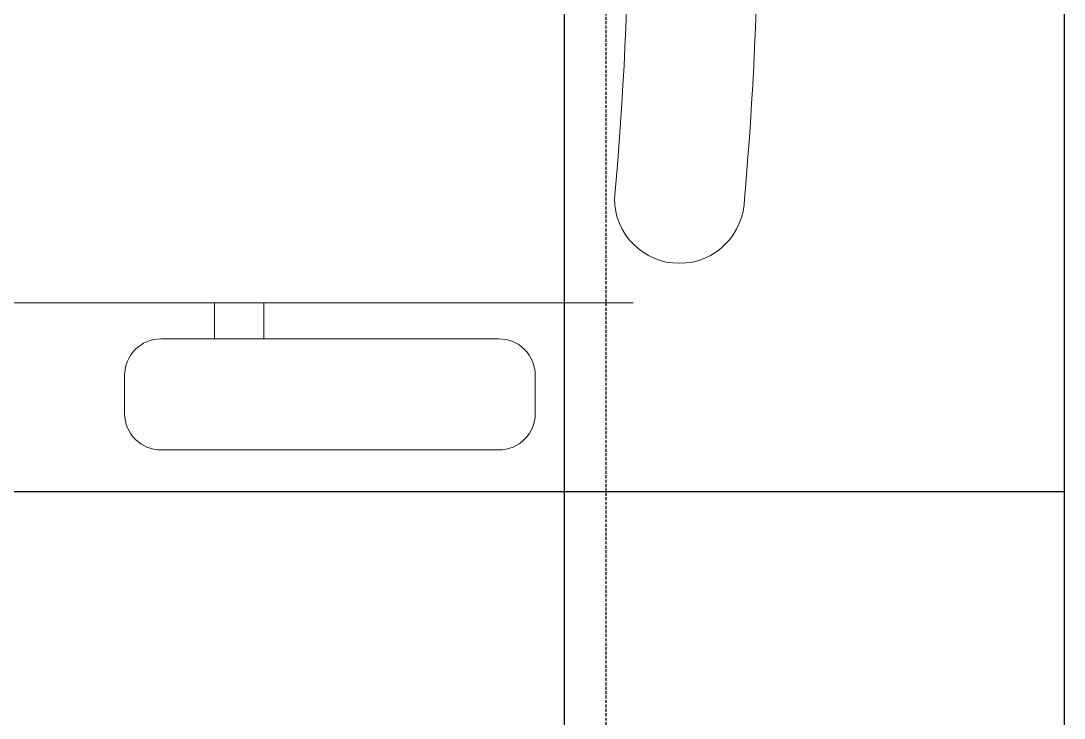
# Model space of a CAD drawing. Extents: x -12260 to 57327, y -29287 to 19916.
# Drawn here: x 37912 to 38476, y -11753 to -11376 of the extents above; entities that cross this region are included whole.
import ezdxf

# ---------------------------------------------------------------- set-up
doc = ezdxf.new("R2010")
doc.units = 0
doc.header["$LTSCALE"] = 0.25
doc.linetypes.add('DASHDOT', pattern=[25.4, 12.7, -6.35, 0, -6.35])
doc.linetypes.add('HIDDEN', pattern=[9.525, 6.35, -3.175])
doc.layers.add('01-First Floor-FUR$0$FALSE CEILING', color=251, linetype='Continuous')
for name, color, linetype, lineweight in [('01-First Floor-FUR$0$LOADING', 253, 'Continuous', 5), ('01-First Floor-FUR$0$NEW Wall', 166, 'Continuous', 5), ('01-First Floor-FUR$0$Walls', 251, 'Continuous', 5), ('E-LITE-CLNG-CNDT', 6, 'DASHDOT', 35), ('E-POWR-FLOR-CNDT', 6, 'HIDDEN', 25)]:
    doc.layers.add(name, color=color, linetype=linetype, lineweight=lineweight)

# ---------------------------------------------------------------- blocks, each defined once
blk = doc.blocks.new('*X119')
at = {"color": 0}
for p, q in [((5, 3), (5, 3)), ((5, 3), (5, 3)), ((5, 3), (5, 3)), ((5, 3), (5, 3)), ((5, 3), (5, 3)), ((5, 3), (5, 3)), ((5, 3), (5, 3)), ((5, 3), (5, 3)), ((5, 3), (5, 3)), ((5, 3), (5, 3)), ((5, 3), (5, 3)), ((5, 3), (5, 3)), ((5, 3), (5, 3)), ((5, 3), (5, 3)), ((5, 3), (5, 3)), ((5, 3), (5, 3)), ((5, 3), (5, 3)), ((5, 3), (5, 3)), ((5, 3), (5, 3)), ((5, 3), (5, 3)), ((5, 3), (5, 3)), ((5, 3), (5, 3)), ((5, 3), (5, 3)), ((5, 3), (5, 3)), ((5, 3), (5, 3)), ((5, 3), (5, 3)), ((5, 3), (5, 3)), ((5, 3), (5, 3)), ((5, 3), (5, 3)), ((5, 3), (5, 3)), ((5, 3), (5, 3)), ((5, 3), (5, 3)), ((5, 3), (5, 3)), ((5, 3), (5, 3)), ((5, 3), (5, 3)), ((5, 3), (5, 3)), ((5, 3), (5, 3)), ((5, 3), (5, 3)), ((5, 3), (5, 3)), ((5, 3), (5, 3)), ((5, 3), (5, 3)), ((5, 3), (5, 3)), ((5, 3), (5, 3)), ((5, 3), (5, 3)), ((5, 3), (5, 3)), ((5, 3), (5, 3)), ((5, 3), (5, 3)), ((5, 3), (5, 3)), ((5, 3), (5, 3)), ((5, 3), (5, 3)), ((5, 3), (5, 3)), ((5, 3), (5, 3)), ((5, 3), (5, 3)), ((5, 3), (5, 3)), ((5, 3), (5, 3)), ((5, 3), (5, 3)), ((5, 3), (5, 3)), ((5, 3), (5, 3)), ((5, 3), (5, 3)), ((5, 3), (5, 3)), ((5, 3), (5, 3)), ((5, 3), (5, 3)), ((5, 3), (5, 3)), ((5, 3), (5, 3)), ((5, 3), (5, 3)), ((5, 3), (5, 3)), ((6, 3), (5, 3)), ((5, 3), (5, 3)), ((6, 3), (5, 3)), ((5, 3), (5, 3)), ((6, 3), (5, 3)), ((5, 3), (5, 3)), ((6, 3), (5, 3)), ((5, 3), (5, 3)), ((5, 3), (5, 3)), ((5, 3), (5, 3)), ((5, 3), (5, 3)), ((5, 3), (5, 3)), ((5, 3), (5, 3)), ((5, 3), (5, 3)), ((5, 3), (5, 3)), ((5, 3), (5, 3)), ((5, 3), (5, 3)), ((5, 3), (5, 3)), ((5, 3), (5, 3)), ((5, 3), (5, 3)), ((5, 3), (5, 3)), ((5, 3), (5, 3)), ((5, 3), (5, 3)), ((5, 3), (5, 3)), ((5, 3), (5, 3)), ((5, 3), (5, 3)), ((5, 3), (5, 3)), ((5, 3), (5, 3)), ((5, 3), (5, 3)), ((5, 3), (5, 3)), ((6, 3), (6, 3)), ((6, 3), (6, 3)), ((6, 3), (6, 3)), ((6, 3), (6, 3)), ((6, 3), (6, 3)), ((6, 3), (6, 3)), ((6, 3), (6, 3)), ((6, 3), (6, 3)), ((6, 3), (6, 3)), ((6, 3), (6, 3)), ((6, 3), (6, 3)), ((6, 3), (6, 3)), ((6, 3), (6, 3)), ((6, 3), (6, 3)), ((6, 3), (6, 3)), ((6, 3), (6, 3)), ((6, 3), (6, 3)), ((6, 3), (6, 3)), ((6, 3), (6, 3)), ((6, 3), (6, 3)), ((6, 3), (6, 3)), ((6, 3), (6, 3)), ((6, 3), (6, 3)), ((6, 3), (6, 3)), ((6, 3), (6, 3)), ((6, 3), (6, 3)), ((6, 3), (6, 3)), ((6, 3), (6, 3)), ((6, 3), (6, 3)), ((6, 3), (6, 3)), ((6, 3), (6, 3)), ((6, 3), (6, 3)), ((6, 3), (6, 3)), ((6, 3), (6, 3)), ((6, 3), (6, 3)), ((6, 3), (6, 3)), ((6, 3), (6, 3)), ((6, 3), (6, 3)), ((6, 3), (6, 3)), ((6, 3), (6, 3)), ((6, 3), (6, 3)), ((6, 3), (6, 3)), ((6, 3), (6, 3)), ((6, 3), (6, 3)), ((6, 3), (6, 3)), ((6, 3), (6, 3)), ((6, 3), (6, 3)), ((6, 3), (6, 3)), ((6, 3), (6, 3)), ((6, 3), (6, 3)), ((6, 3), (6, 3)), ((6, 3), (6, 3)), ((6, 3), (6, 3)), ((6, 3), (6, 3)), ((6, 3), (6, 3)), ((6, 3), (6, 3)), ((6, 3), (6, 3)), ((6, 3), (6, 3)), ((6, 3), (6, 3)), ((6, 3), (6, 3)), ((6, 3), (6, 3)), ((6, 3), (6, 3)), ((6, 3), (6, 3)), ((6, 3), (6, 3)), ((6, 3), (6, 3)), ((6, 3), (6, 3)), ((6, 3), (6, 3)), ((6, 3), (6, 3)), ((6, 3), (6, 3)), ((6, 3), (6, 3)), ((6, 3), (6, 3)), ((6, 3), (6, 3)), ((6, 3), (6, 3)), ((6, 3), (6, 3)), ((6, 3), (6, 3)), ((6, 3), (6, 3)), ((6, 3), (6, 3)), ((6, 3), (6, 3)), ((6, 3), (6, 3)), ((6, 3), (6, 3)), ((6, 3), (6, 3)), ((6, 3), (6, 3)), ((6, 3), (6, 3)), ((6, 3), (6, 3)), ((6, 3), (6, 3)), ((6, 3), (6, 3)), ((6, 3), (6, 3)), ((6, 3), (6, 3)), ((6, 3), (6, 3)), ((6, 3), (6, 3)), ((6, 3), (6, 3)), ((6, 3), (6, 3)), ((6, 3), (6, 3)), ((6, 3), (6, 3)), ((6, 3), (6, 3)), ((6, 3), (6, 3)), ((6, 3), (6, 3)), ((6, 3), (6, 3)), ((6, 3), (6, 3)), ((6, 3), (6, 3)), ((6, 3), (6, 3)), ((6, 3), (6, 3)), ((6, 3), (6, 3)), ((6, 3), (6, 3)), ((6, 3), (6, 3)), ((6, 3), (6, 3)), ((6, 3), (6, 3)), ((6, 3), (6, 3)), ((6, 3), (6, 3)), ((6, 3), (6, 3)), ((6, 3), (6, 3)), ((6, 3), (6, 3)), ((6, 3), (6, 3)), ((6, 3), (6, 3)), ((6, 3), (6, 3)), ((6, 3), (6, 3)), ((6, 3), (6, 3)), ((6, 3), (6, 3)), ((6, 3), (6, 3)), ((6, 3), (6, 3)), ((6, 3), (6, 3)), ((6, 3), (6, 3)), ((6, 3), (6, 3)), ((6, 3), (6, 3)), ((6, 3), (6, 3)), ((6, 3), (6, 3)), ((6, 3), (6, 3)), ((6, 3), (6, 3)), ((6, 3), (6, 3)), ((6, 3), (6, 3)), ((6, 3), (6, 3)), ((6, 3), (6, 3)), ((6, 3), (6, 3)), ((6, 3), (6, 3)), ((6, 3), (6, 3)), ((6, 3), (6, 3)), ((6, 3), (6, 3)), ((6, 3), (6, 3)), ((6, 3), (6, 3)), ((6, 3), (6, 3)), ((6, 3), (6, 3)), ((6, 3), (6, 3)), ((6, 3), (6, 3)), ((6, 3), (6, 3)), ((6, 3), (6, 3)), ((6, 3), (6, 3)), ((6, 3), (6, 3)), ((6, 3), (6, 3)), ((6, 3), (6, 3)), ((6, 3), (6, 3)), ((6, 3), (6, 3)), ((6, 3), (6, 3)), ((6, 3), (6, 3)), ((6, 3), (6, 3)), ((6, 3), (6, 3)), ((6, 3), (6, 3)), ((6, 3), (6, 3)), ((6, 3), (6, 3)), ((6, 3), (6, 3)), ((6, 3), (6, 3)), ((6, 3), (6, 3)), ((6, 3), (6, 3)), ((6, 3), (6, 3)), ((6, 3), (6, 3)), ((6, 3), (6, 3)), ((6, 3), (6, 3)), ((6, 3), (6, 3)), ((6, 3), (6, 3)), ((6, 3), (6, 3)), ((6, 3), (6, 3)), ((6, 3), (6, 3)), ((6, 3), (6, 3)), ((6, 3), (6, 3)), ((6, 3), (6, 3)), ((6, 3), (6, 3)), ((6, 3), (6, 3)), ((6, 3), (6, 3)), ((6, 3), (6, 3)), ((6, 3), (6, 3)), ((6, 3), (6, 3)), ((6, 3), (6, 3)), ((6, 3), (6, 3)), ((6, 3), (6, 3)), ((6, 3), (6, 3)), ((6, 3), (6, 3)), ((6, 3), (6, 3)), ((6, 3), (6, 3)), ((6, 3), (6, 3)), ((6, 3), (6, 3)), ((6, 3), (6, 3)), ((6, 3), (6, 3)), ((6, 3), (6, 3)), ((6, 3), (6, 3)), ((6, 3), (6, 3)), ((6, 3), (6, 3)), ((6, 3), (6, 3)), ((6, 3), (6, 3)), ((6, 3), (6, 3)), ((6, 3), (6, 3)), ((6, 3), (6, 3)), ((6, 3), (6, 3)), ((6, 3), (6, 3)), ((6, 3), (6, 3)), ((6, 3), (6, 3)), ((6, 3), (5, 3)), ((6, 3), (5, 3)), ((6, 3), (5, 3)), ((6, 3), (5, 3)), ((6, 3), (5, 3)), ((6, 3), (6, 3)), ((6, 3), (6, 3)), ((6, 3), (6, 3)), ((6, 3), (6, 3)), ((6, 3), (6, 3)), ((6, 3), (6, 3)), ((6, 3), (6, 3)), ((6, 3), (6, 3)), ((6, 3), (6, 3)), ((6, 3), (6, 3)), ((6, 3), (6, 3)), ((6, 3), (6, 3)), ((6, 3), (6, 3)), ((6, 3), (6, 3)), ((6, 3), (6, 3)), ((6, 3), (6, 3)), ((6, 3), (6, 3)), ((6, 3), (6, 3)), ((6, 3), (6, 3)), ((6, 3), (6, 3)), ((6, 3), (6, 3)), ((6, 3), (6, 3)), ((6, 3), (6, 3)), ((6, 3), (6, 3)), ((6, 3), (6, 3)), ((6, 3), (6, 3)), ((6, 3), (6, 3)), ((6, 3), (6, 3)), ((6, 3), (6, 3)), ((6, 3), (6, 3)), ((6, 3), (6, 3)), ((6, 3), (6, 3)), ((6, 3), (6, 3)), ((6, 3), (6, 3)), ((6, 3), (6, 3)), ((6, 3), (6, 3)), ((6, 3), (6, 3)), ((6, 3), (6, 3)), ((6, 3), (6, 3)), ((6, 3), (6, 3)), ((6, 3), (6, 3)), ((6, 3), (6, 3)), ((6, 3), (6, 3)), ((6, 3), (6, 3)), ((6, 3), (6, 3)), ((6, 3), (6, 3)), ((6, 3), (6, 3)), ((6, 3), (6, 3)), ((6, 3), (6, 3)), ((6, 3), (6, 3)), ((6, 3), (6, 3)), ((6, 3), (6, 3)), ((6, 3), (6, 3)), ((6, 3), (6, 3)), ((6, 3), (6, 3)), ((6, 3), (6, 3)), ((6, 3), (6, 3)), ((6, 3), (6, 3)), ((6, 3), (6, 3)), ((6, 3), (6, 3)), ((6, 3), (6, 3)), ((6, 3), (6, 3)), ((6, 3), (6, 3)), ((6, 3), (6, 3)), ((6, 3), (6, 3)), ((6, 3), (6, 3)), ((6, 3), (6, 3)), ((6, 3), (6, 3)), ((6, 3), (6, 3)), ((6, 3), (6, 3)), ((6, 3), (6, 3)), ((6, 3), (6, 3)), ((6, 3), (6, 3)), ((6, 3), (6, 3)), ((6, 3), (6, 3)), ((6, 3), (6, 3)), ((6, 3), (6, 3)), ((6, 3), (6, 3)), ((6, 3), (6, 3)), ((6, 3), (6, 3)), ((6, 3), (6, 3)), ((6, 3), (6, 3)), ((6, 3), (6, 3)), ((6, 3), (6, 3)), ((6, 3), (6, 3)), ((6, 3), (6, 3)), ((6, 3), (6, 3)), ((6, 3), (6, 3)), ((6, 3), (6, 3)), ((6, 3), (6, 3)), ((6, 3), (6, 3)), ((6, 3), (6, 3)), ((6, 3), (6, 3)), ((6, 3), (6, 3)), ((6, 3), (6, 3)), ((6, 3), (6, 3)), ((6, 3), (6, 3)), ((6, 3), (6, 3)), ((6, 3), (6, 3)), ((6, 3), (6, 3)), ((6, 3), (6, 3)), ((6, 3), (6, 3)), ((6, 3), (6, 3)), ((6, 3), (6, 3)), ((6, 3), (6, 3)), ((6, 3), (6, 3)), ((6, 3), (6, 3)), ((6, 3), (6, 3)), ((6, 3), (6, 3)), ((6, 3), (6, 3)), ((6, 3), (6, 3)), ((6, 3), (6, 3)), ((6, 3), (6, 3)), ((6, 3), (6, 3)), ((6, 3), (6, 3)), ((6, 3), (6, 3)), ((6, 3), (6, 3)), ((6, 3), (6, 3)), ((6, 3), (6, 3)), ((6, 3), (6, 3)), ((6, 3), (6, 3)), ((6, 3), (6, 3)), ((6, 3), (6, 3)), ((6, 3), (6, 3)), ((6, 3), (6, 3)), ((6, 3), (6, 3)), ((6, 3), (6, 3)), ((6, 3), (6, 3)), ((6, 3), (6, 3)), ((6, 3), (6, 3)), ((6, 3), (6, 3)), ((6, 3), (6, 3)), ((6, 3), (6, 3)), ((6, 3), (6, 3)), ((6, 3), (6, 3)), ((6, 3), (6, 3)), ((6, 3), (6, 3)), ((6, 3), (6, 3)), ((6, 3), (6, 3)), ((6, 3), (6, 3)), ((6, 3), (6, 3)), ((6, 3), (6, 3)), ((6, 3), (6, 3)), ((6, 3), (6, 3)), ((6, 3), (6, 3)), ((6, 3), (6, 3)), ((6, 3), (6, 3)), ((6, 3), (6, 3)), ((6, 3), (6, 3)), ((6, 3), (6, 3)), ((6, 3), (6, 3)), ((6, 3), (6, 3)), ((6, 3), (6, 3)), ((6, 3), (6, 3)), ((6, 3), (6, 3)), ((6, 3), (6, 3)), ((6, 3), (6, 3)), ((6, 3), (6, 3)), ((6, 3), (6, 3)), ((6, 3), (6, 3)), ((6, 3), (6, 3)), ((6, 3), (6, 3)), ((6, 3), (6, 3)), ((6, 3), (6, 3)), ((6, 3), (6, 3)), ((6, 3), (6, 3)), ((6, 3), (6, 3)), ((6, 3), (6, 3)), ((6, 3), (6, 3)), ((6, 3), (6, 3)), ((6, 3), (6, 3)), ((6, 3), (6, 3)), ((6, 3), (6, 3)), ((6, 3), (6, 3)), ((6, 3), (6, 3)), ((6, 3), (6, 3)), ((6, 3), (6, 3)), ((6, 3), (6, 3)), ((6, 3), (6, 3)), ((6, 3), (6, 3)), ((6, 3), (6, 3)), ((6, 3), (6, 3)), ((6, 3), (6, 3)), ((6, 3), (6, 3)), ((6, 3), (6, 3)), ((6, 3), (6, 3)), ((6, 3), (6, 3)), ((6, 3), (6, 3)), ((6, 3), (6, 3)), ((6, 3), (6, 3)), ((6, 3), (6, 3)), ((6, 3), (6, 3)), ((6, 3), (6, 3)), ((6, 3), (6, 3)), ((6, 3), (6, 3)), ((6, 3), (6, 3)), ((6, 3), (6, 3)), ((6, 3), (6, 3)), ((6, 3), (6, 3)), ((6, 3), (6, 3)), ((6, 3), (6, 3)), ((6, 3), (6, 3)), ((6, 3), (6, 3)), ((6, 3), (6, 3)), ((6, 3), (6, 3)), ((6, 3), (6, 3)), ((6, 3), (6, 3)), ((6, 3), (6, 3)), ((6, 3), (6, 3)), ((6, 3), (6, 3)), ((6, 3), (6, 3)), ((6, 3), (6, 3)), ((6, 3), (6, 3)), ((6, 3), (6, 3)), ((6, 3), (6, 3)), ((6, 3), (6, 3)), ((6, 3), (6, 3)), ((6, 3), (6, 3)), ((6, 3), (6, 3)), ((6, 3), (6, 3)), ((6, 3), (6, 3)), ((6, 3), (6, 3)), ((6, 3), (6, 3)), ((6, 3), (6, 3)), ((6, 3), (6, 3)), ((6, 3), (6, 3)), ((6, 3), (6, 3)), ((6, 3), (6, 3)), ((6, 3), (6, 3)), ((6, 3), (6, 3)), ((6, 3), (6, 3)), ((6, 3), (6, 3)), ((6, 3), (6, 3)), ((6, 3), (6, 3)), ((6, 3), (6, 3)), ((6, 3), (6, 3)), ((6, 3), (6, 3)), ((6, 3), (6, 3)), ((6, 3), (6, 3)), ((6, 3), (6, 3)), ((6, 3), (6, 3)), ((6, 3), (6, 3)), ((6, 3), (6, 3)), ((6, 3), (6, 3)), ((6, 3), (6, 3)), ((6, 3), (6, 3)), ((6, 3), (6, 3)), ((6, 3), (6, 3)), ((6, 3), (6, 3)), ((6, 3), (6, 3)), ((6, 3), (6, 3)), ((6, 3), (6, 3)), ((6, 3), (6, 3)), ((6, 3), (6, 3)), ((6, 3), (6, 3)), ((6, 3), (6, 3)), ((6, 3), (6, 3)), ((6, 3), (6, 3)), ((6, 3), (6, 3)), ((6, 3), (6, 3)), ((6, 3), (6, 3)), ((6, 3), (6, 3)), ((6, 3), (6, 3)), ((6, 3), (6, 3)), ((6, 3), (6, 3)), ((6, 3), (6, 3)), ((6, 3), (6, 3)), ((6, 3), (6, 3)), ((6, 3), (6, 3)), ((6, 3), (6, 3)), ((6, 3), (6, 3)), ((6, 3), (6, 3)), ((6, 3), (6, 3)), ((6, 3), (6, 3)), ((6, 3), (6, 3)), ((6, 3), (6, 3)), ((6, 3), (6, 3)), ((6, 3), (6, 3)), ((6, 3), (6, 3)), ((6, 3), (6, 3)), ((6, 3), (6, 3)), ((6, 3), (6, 3)), ((6, 3), (6, 3)), ((6, 3), (6, 3)), ((6, 3), (6, 3)), ((6, 3), (6, 3)), ((6, 3), (6, 3)), ((6, 3), (6, 3)), ((6, 3), (6, 3)), ((6, 3), (6, 3)), ((6, 3), (6, 3)), ((6, 3), (6, 3)), ((6, 3), (6, 3)), ((6, 3), (6, 3)), ((6, 3), (6, 3)), ((6, 3), (6, 3)), ((6, 3), (6, 3)), ((6, 3), (6, 3)), ((6, 3), (6, 3)), ((6, 3), (6, 3)), ((6, 3), (6, 3)), ((6, 3), (6, 3)), ((6, 3), (6, 3)), ((6, 3), (6, 3)), ((6, 3), (6, 3)), ((6, 3), (6, 3)), ((6, 3), (6, 3)), ((6, 3), (6, 3)), ((6, 3), (6, 3)), ((6, 3), (6, 3)), ((6, 3), (6, 3)), ((6, 3), (6, 3)), ((6, 3), (6, 3)), ((6, 3), (6, 3)), ((6, 3), (6, 3)), ((6, 3), (6, 3)), ((6, 3), (6, 3))]:
    blk.add_line(p, q, dxfattribs=at)
blk = doc.blocks.new('*X120')
at = {"color": 0}
for p, q in [((13, 1), (13, 1)), ((13, 1), (13, 1)), ((13, 1), (13, 1)), ((13, 1), (13, 1)), ((13, 1), (13, 1)), ((13, 1), (13, 1)), ((13, 1), (13, 1)), ((13, 1), (13, 1)), ((13, 1), (13, 1)), ((13, 1), (13, 1)), ((13, 1), (13, 1)), ((13, 1), (13, 1)), ((13, 1), (13, 1)), ((13, 1), (13, 1)), ((13, 1), (13, 1)), ((13, 1), (14, 1)), ((13, 1), (14, 1)), ((13, 1), (14, 1)), ((13, 1), (13, 1)), ((13, 1), (13, 1)), ((13, 1), (13, 1)), ((13, 1), (13, 1)), ((13, 1), (13, 1)), ((13, 1), (13, 1)), ((13, 1), (13, 1)), ((13, 1), (13, 1)), ((13, 1), (13, 1)), ((13, 1), (13, 1)), ((13, 1), (13, 1)), ((13, 1), (13, 1)), ((13, 1), (13, 1)), ((13, 1), (13, 1)), ((13, 1), (13, 1)), ((13, 1), (13, 1)), ((13, 1), (13, 1)), ((13, 1), (13, 1)), ((13, 1), (13, 1)), ((13, 1), (13, 1)), ((13, 1), (13, 1)), ((13, 1), (13, 1)), ((13, 1), (13, 1)), ((13, 1), (13, 1)), ((13, 1), (13, 1)), ((13, 1), (13, 1)), ((13, 1), (13, 1)), ((13, 1), (13, 1)), ((13, 1), (13, 1)), ((13, 1), (13, 1)), ((13, 1), (13, 1)), ((13, 1), (13, 1)), ((13, 1), (13, 1)), ((13, 1), (13, 1)), ((13, 1), (13, 1)), ((13, 1), (13, 1)), ((13, 1), (13, 1)), ((13, 1), (13, 1)), ((13, 1), (13, 1)), ((13, 1), (13, 1)), ((13, 1), (13, 1)), ((13, 1), (13, 1)), ((13, 1), (13, 1)), ((13, 1), (13, 1)), ((13, 1), (13, 1)), ((13, 1), (13, 1)), ((13, 1), (13, 1)), ((13, 1), (13, 1)), ((13, 1), (13, 1)), ((13, 1), (13, 1)), ((13, 1), (13, 1)), ((13, 1), (13, 1)), ((13, 1), (13, 1)), ((13, 1), (13, 1)), ((13, 1), (13, 1)), ((13, 1), (13, 1)), ((13, 1), (13, 1)), ((13, 1), (13, 1)), ((13, 1), (13, 1)), ((13, 1), (13, 1)), ((13, 1), (13, 1)), ((13, 1), (13, 1)), ((13, 1), (13, 1)), ((13, 1), (13, 1)), ((13, 1), (13, 1)), ((13, 1), (13, 1)), ((13, 1), (13, 1)), ((13, 1), (13, 1)), ((13, 1), (13, 1)), ((13, 1), (13, 1)), ((13, 1), (13, 1)), ((13, 1), (13, 1)), ((13, 1), (13, 1)), ((13, 1), (13, 1)), ((13, 1), (13, 1)), ((13, 1), (13, 1)), ((13, 1), (13, 1)), ((13, 1), (13, 1)), ((13, 1), (13, 1)), ((13, 1), (13, 1)), ((13, 1), (13, 1)), ((13, 1), (13, 1)), ((13, 1), (13, 1)), ((13, 1), (13, 1)), ((13, 1), (13, 1)), ((13, 1), (13, 1)), ((13, 1), (13, 1)), ((13, 1), (13, 1)), ((13, 1), (13, 1)), ((13, 1), (13, 1)), ((13, 1), (13, 1)), ((13, 1), (13, 1)), ((13, 1), (13, 1)), ((13, 1), (13, 1)), ((13, 1), (13, 1)), ((13, 1), (13, 1)), ((13, 1), (13, 1)), ((13, 1), (13, 1)), ((13, 1), (13, 1)), ((13, 1), (13, 1)), ((13, 1), (13, 1)), ((13, 1), (13, 1)), ((13, 1), (13, 1)), ((13, 1), (13, 1)), ((13, 1), (13, 1)), ((13, 1), (14, 1)), ((13, 0), (13, 0)), ((13, 0), (13, 0)), ((13, 0), (13, 0)), ((13, 0), (13, 0)), ((13, 0), (13, 0)), ((13, 0), (13, 0)), ((13, 0), (13, 0)), ((13, 0), (13, 0)), ((13, 0), (13, 0)), ((13, 0), (13, 0)), ((13, 0), (13, 0)), ((13, 0), (13, 0)), ((13, 0), (13, 0)), ((13, 0), (13, 0)), ((13, 0), (13, 0)), ((13, 0), (13, 0)), ((13, 0), (13, 0)), ((13, 0), (13, 0)), ((13, 0), (13, 0)), ((13, 0), (13, 0)), ((13, 0), (13, 0)), ((13, 0), (13, 0)), ((13, 0), (13, 0)), ((13, 0), (13, 0)), ((13, 0), (13, 0)), ((13, 0), (13, 0)), ((13, 0), (13, 0)), ((13, 0), (13, 0)), ((13, 0), (13, 0)), ((13, 0), (13, 0)), ((13, 0), (13, 0)), ((13, 0), (13, 0)), ((13, 0), (13, 0)), ((13, 0), (13, 0)), ((13, 0), (13, 0)), ((13, 0), (13, 0)), ((13, 0), (13, 0)), ((13, 0), (13, 0)), ((13, 0), (13, 0)), ((13, 0), (13, 0)), ((13, 0), (13, 0)), ((13, 0), (13, 0)), ((13, 0), (13, 0)), ((13, 0), (13, 0)), ((13, 0), (13, 0)), ((13, 0), (13, 0)), ((13, 0), (13, 0)), ((13, 0), (13, 0)), ((13, 0), (14, 0)), ((13, 0), (14, 0)), ((13, 0), (13, 0)), ((13, 0), (14, 0)), ((14, 1), (14, 1)), ((14, 1), (14, 1)), ((14, 1), (14, 1)), ((14, 1), (14, 1)), ((14, 1), (14, 1)), ((14, 1), (14, 1)), ((14, 1), (14, 1)), ((14, 1), (14, 1)), ((14, 1), (14, 1)), ((14, 1), (14, 1)), ((14, 1), (14, 1)), ((14, 1), (14, 1)), ((14, 1), (14, 1)), ((14, 1), (14, 1)), ((14, 1), (14, 1)), ((14, 1), (14, 1)), ((14, 1), (14, 1)), ((14, 1), (14, 1)), ((14, 1), (14, 1)), ((14, 1), (14, 1)), ((14, 1), (14, 1)), ((14, 1), (14, 1)), ((14, 1), (14, 1)), ((14, 1), (14, 1)), ((14, 1), (14, 1)), ((14, 1), (14, 1)), ((14, 1), (14, 1)), ((14, 1), (14, 1)), ((14, 1), (14, 1)), ((14, 1), (14, 1)), ((14, 1), (14, 1)), ((14, 1), (14, 1)), ((14, 1), (14, 1)), ((14, 1), (14, 1)), ((14, 1), (14, 1)), ((14, 1), (14, 1)), ((14, 1), (14, 1)), ((14, 1), (14, 1)), ((14, 1), (14, 1)), ((14, 1), (14, 1)), ((14, 1), (14, 1)), ((14, 1), (14, 1)), ((14, 1), (14, 1)), ((14, 1), (14, 1)), ((14, 1), (14, 1)), ((14, 1), (14, 1)), ((14, 1), (14, 1)), ((14, 1), (14, 1)), ((14, 1), (14, 1)), ((14, 1), (14, 1)), ((14, 1), (14, 1)), ((14, 1), (14, 1)), ((14, 1), (14, 1)), ((14, 1), (14, 1)), ((14, 1), (14, 1)), ((14, 1), (14, 1)), ((14, 1), (14, 1)), ((14, 1), (14, 1)), ((14, 1), (14, 1)), ((14, 1), (14, 1)), ((14, 1), (14, 1)), ((14, 1), (14, 1)), ((14, 1), (14, 1)), ((14, 1), (14, 1)), ((14, 1), (14, 1)), ((14, 1), (14, 1)), ((14, 1), (14, 1)), ((14, 1), (14, 1)), ((14, 1), (14, 1)), ((14, 1), (14, 1)), ((14, 1), (14, 1)), ((14, 1), (14, 1)), ((14, 1), (14, 1)), ((14, 1), (14, 1)), ((14, 1), (14, 1)), ((14, 1), (14, 1)), ((14, 1), (14, 1)), ((14, 1), (14, 1)), ((14, 1), (14, 1)), ((14, 1), (14, 1)), ((14, 1), (14, 1)), ((14, 1), (14, 1)), ((14, 1), (14, 1)), ((14, 1), (14, 1)), ((14, 1), (14, 1)), ((14, 1), (14, 1)), ((14, 1), (14, 1)), ((14, 1), (14, 1)), ((14, 1), (14, 1)), ((14, 1), (14, 1)), ((14, 1), (14, 1)), ((14, 1), (14, 1)), ((14, 1), (14, 1)), ((14, 1), (14, 1)), ((14, 0), (14, 0)), ((14, 0), (14, 0)), ((14, 0), (14, 0)), ((14, 0), (14, 0)), ((14, 0), (14, 0)), ((14, 0), (14, 0)), ((14, 0), (14, 0)), ((14, 0), (14, 0)), ((14, 0), (14, 0)), ((14, 0), (14, 0)), ((14, 0), (14, 0)), ((14, 0), (14, 0)), ((14, 0), (14, 0)), ((14, 0), (14, 0)), ((14, 0), (14, 0)), ((14, 0), (14, 0)), ((14, 0), (14, 0)), ((14, 0), (14, 0)), ((14, 0), (14, 0)), ((14, 0), (14, 0)), ((14, 0), (14, 0)), ((14, 0), (14, 0)), ((14, 0), (14, 0)), ((14, 0), (14, 0)), ((14, 0), (14, 0)), ((14, 0), (14, 0)), ((14, 0), (14, 0)), ((14, 0), (14, 0)), ((14, 0), (14, 0)), ((14, 0), (14, 0)), ((14, 0), (14, 0)), ((14, 0), (14, 0)), ((14, 0), (14, 0)), ((14, 0), (14, 0)), ((14, 0), (14, 0)), ((14, 0), (14, 0)), ((14, 0), (14, 0)), ((14, 0), (14, 0)), ((14, 0), (14, 0)), ((14, 0), (14, 0)), ((14, 0), (14, 0)), ((14, 0), (14, 0)), ((14, 0), (14, 0)), ((14, 0), (14, 0)), ((14, 0), (14, 0)), ((14, 0), (14, 0)), ((14, 0), (14, 0)), ((14, 0), (14, 0)), ((13, 0), (13, 0)), ((13, 0), (14, 0)), ((13, 0), (13, 0)), ((13, 0), (14, 0)), ((13, 0), (13, 0)), ((13, 0), (14, 0)), ((13, 0), (13, 0)), ((13, 0), (13, 0)), ((13, 0), (13, 0)), ((13, 0), (13, 0)), ((13, 0), (14, 0)), ((13, 0), (13, 0)), ((13, 0), (14, 0)), ((13, 0), (13, 0)), ((13, 0), (14, 0)), ((13, 0), (13, 0)), ((13, 0), (14, 0)), ((13, 0), (13, 0)), ((13, 0), (14, 0)), ((13, 0), (13, 0)), ((13, 0), (14, 0)), ((13, 0), (13, 0)), ((13, 0), (14, 0)), ((13, 0), (13, 0)), ((13, 0), (13, 0)), ((13, 0), (13, 0)), ((13, 0), (14, 0)), ((13, 0), (13, 0)), ((13, 0), (14, 0)), ((13, 0), (13, 0)), ((13, 0), (14, 0)), ((13, 0), (13, 0)), ((13, 0), (14, 0)), ((13, 0), (13, 0)), ((13, 0), (13, 0)), ((13, 0), (13, 0)), ((13, 0), (13, 0)), ((13, 0), (13, 0)), ((13, 0), (13, 0)), ((13, 0), (13, 0)), ((13, 0), (13, 0)), ((13, 0), (13, 0)), ((13, 0), (13, 0)), ((13, 0), (13, 0)), ((13, 0), (13, 0)), ((13, 0), (13, 0)), ((13, 0), (13, 0)), ((13, 0), (13, 0)), ((13, 0), (13, 0)), ((13, 0), (13, 0)), ((13, 0), (13, 0)), ((13, 0), (13, 0)), ((13, 0), (13, 0)), ((13, 0), (13, 0)), ((13, 0), (13, 0)), ((13, 0), (13, 0)), ((13, 0), (13, 0)), ((13, 0), (13, 0)), ((13, 0), (13, 0)), ((13, 0), (13, 0)), ((13, 0), (13, 0)), ((13, 0), (13, 0)), ((13, 0), (13, 0)), ((13, 0), (13, 0)), ((13, -1), (13, -1)), ((13, -1), (13, -1)), ((13, -1), (13, -1)), ((13, -1), (13, -1)), ((13, -1), (13, -1)), ((13, -1), (14, -1)), ((13, -1), (13, -1)), ((14, 0), (14, 0)), ((14, 0), (14, 0)), ((14, 0), (14, 0)), ((14, 0), (14, 0)), ((14, 0), (14, 0)), ((14, 0), (14, 0)), ((14, 0), (14, 0)), ((14, 0), (14, 0)), ((14, 0), (14, 0)), ((14, 0), (14, 0)), ((14, 0), (14, 0)), ((14, 0), (14, 0)), ((14, 0), (14, 0)), ((14, 0), (14, 0)), ((14, 0), (14, 0)), ((13, 0), (14, 0)), ((14, 0), (14, 0)), ((14, 0), (14, 0)), ((14, 0), (14, 0)), ((14, 0), (14, 0)), ((14, 0), (14, 0)), ((14, 0), (14, 0)), ((14, 0), (14, 0)), ((14, 0), (14, 0)), ((14, 0), (14, 0)), ((14, 0), (14, 0)), ((14, 0), (14, 0)), ((14, 0), (14, 0)), ((14, 0), (14, 0)), ((14, 0), (14, 0)), ((14, 0), (14, 0)), ((14, 0), (14, 0)), ((14, 0), (14, 0)), ((14, 0), (14, 0)), ((14, 0), (14, 0)), ((14, 0), (14, 0)), ((14, 0), (14, 0)), ((14, 0), (14, 0)), ((14, 0), (14, 0)), ((14, 0), (14, 0)), ((14, 0), (14, 0)), ((14, 0), (14, 0)), ((14, 0), (14, 0)), ((14, 0), (14, 0)), ((14, 0), (14, 0)), ((14, 0), (14, 0)), ((14, 0), (14, 0)), ((14, 0), (14, 0)), ((14, 0), (14, 0)), ((14, 0), (14, 0)), ((14, -1), (14, -1)), ((14, -1), (14, -1)), ((14, -1), (14, -1)), ((14, -1), (14, -1)), ((14, -1), (14, -1))]:
    blk.add_line(p, q, dxfattribs=at)
blk = doc.blocks.new('01-First Floor-FUR$0$GF21018-P')
at = {"color": 0}
for p, q in [((0.22049, 0.47563), (0.22049, 0.0675)), ((0.25963, 0.34221), (0.2804, 0.34221)), ((0.24001, 0.32259), (0.24001, 0.14)), ((0.30001, 0.32259), (0.30001, 0.14)), ((0.22049, 0.29372), (0.24001, 0.29372)), ((0.22049, 0.26708), (0.24001, 0.26708)), ((0.25963, 0.12039), (0.2804, 0.12039))]:
    blk.add_line(p, q, dxfattribs=at)
for points in [[(0.24001, 0.29372), (0.24001, 0.29372), (0.24001, 0.29372), (0.24001, 0.29372), (0.24001, 0.29372), (0.24001, 0.29372), (0.24001, 0.29372), (0.24001, 0.29372), (0.24001, 0.29372), (0.24001, 0.29372), (0.24001, 0.29372), (0.24001, 0.29372), (0.24001, 0.29372), (0.24001, 0.29372), (0.24001, 0.29372), (0.24001, 0.29372), (0.24001, 0.29372), (0.24001, 0.29372), (0.24001, 0.29372), (0.24001, 0.29372), (0.24001, 0.29372), (0.24001, 0.29372), (0.24001, 0.29372), (0.24001, 0.29372), (0.24001, 0.29372), (0.24001, 0.29372), (0.24001, 0.29372), (0.24001, 0.29372), (0.24001, 0.29372), (0.24001, 0.29372), (0.24001, 0.29372), (0.24001, 0.29372), (0.24001, 0.29372), (0.24001, 0.29372), (0.24001, 0.29372), (0.24001, 0.29372), (0.24001, 0.29372), (0.24001, 0.29372), (0.24001, 0.29372), (0.24001, 0.29372), (0.24001, 0.29372), (0.24001, 0.29372), (0.24001, 0.29372), (0.24001, 0.29372), (0.24001, 0.29372), (0.24001, 0.29372), (0.24001, 0.29372), (0.24001, 0.29372), (0.24001, 0.29372), (0.24001, 0.29372), (0.24001, 0.29372), (0.24001, 0.29372), (0.24001, 0.29372), (0.24001, 0.29372), (0.24001, 0.29372), (0.24001, 0.29372), (0.24001, 0.29372), (0.24001, 0.29372), (0.24001, 0.29372), (0.24001, 0.29372), (0.24001, 0.29372), (0.24001, 0.29372), (0.24001, 0.29372), (0.24001, 0.29372), (0.24001, 0.29372), (0.24001, 0.29372), (0.24001, 0.29372), (0.24001, 0.29372), (0.24001, 0.29372), (0.24001, 0.29372), (0.24001, 0.29372), (0.24001, 0.29372), (0.24001, 0.29372), (0.24001, 0.29372), (0.24001, 0.29372), (0.24001, 0.29372), (0.24001, 0.29372), (0.24001, 0.29372), (0.24001, 0.29372), (0.24001, 0.29372), (0.24001, 0.29372), (0.24001, 0.29372), (0.24001, 0.29372), (0.24001, 0.29372), (0.24001, 0.29372), (0.24001, 0.29372), (0.24001, 0.29372), (0.24001, 0.29372), (0.24001, 0.29372), (0.24001, 0.29372), (0.24001, 0.29372), (0.24001, 0.29372), (0.24001, 0.29372), (0.24001, 0.29372), (0.24001, 0.29372), (0.24001, 0.29372), (0.24001, 0.29372), (0.24001, 0.29372), (0.24001, 0.29372), (0.24001, 0.29372), (0.24001, 0.29372), (0.24001, 0.29372), (0.24001, 0.29372), (0.24001, 0.29372), (0.24001, 0.29372), (0.24001, 0.29372), (0.24001, 0.29372), (0.24001, 0.29372), (0.24001, 0.29372), (0.24001, 0.29372), (0.24001, 0.29372), (0.24001, 0.29372), (0.24001, 0.29372), (0.24001, 0.29372), (0.24001, 0.29372), (0.24001, 0.29372), (0.24001, 0.29372), (0.24001, 0.29372), (0.24001, 0.29372), (0.24001, 0.29372), (0.24001, 0.29372), (0.24001, 0.29372), (0.24001, 0.29372), (0.24001, 0.29372), (0.24001, 0.29372), (0.24001, 0.29372), (0.24001, 0.29372), (0.24001, 0.29372), (0.24001, 0.29372), (0.24001, 0.29372), (0.24001, 0.29372), (0.24001, 0.29372), (0.24001, 0.29372), (0.24001, 0.29372), (0.24001, 0.29372), (0.24001, 0.29372), (0.24001, 0.29372), (0.24001, 0.29372), (0.24001, 0.29372), (0.24001, 0.29372), (0.24001, 0.29372), (0.24001, 0.29372), (0.24001, 0.29372), (0.24001, 0.29372), (0.24001, 0.29372), (0.24001, 0.29372), (0.24001, 0.29372), (0.24001, 0.29372), (0.24001, 0.29372), (0.24001, 0.29372), (0.24001, 0.29372), (0.24001, 0.29372), (0.24001, 0.29372), (0.24001, 0.29372), (0.24001, 0.29372), (0.24001, 0.29372), (0.24001, 0.29372), (0.24001, 0.29372), (0.24001, 0.29372), (0.24001, 0.29372), (0.24001, 0.29372), (0.24001, 0.29372), (0.24001, 0.29372), (0.24001, 0.29372), (0.24001, 0.29372), (0.24001, 0.29372), (0.24001, 0.29372), (0.24001, 0.29372), (0.24001, 0.29372), (0.24001, 0.29372), (0.24001, 0.29372), (0.24001, 0.29372), (0.24001, 0.29372), (0.24001, 0.29372), (0.24001, 0.29372), (0.24001, 0.29372), (0.24001, 0.29372), (0.24001, 0.29372), (0.24001, 0.29372), (0.24001, 0.29372), (0.24001, 0.29372), (0.24001, 0.29372), (0.24001, 0.29372), (0.24001, 0.29372), (0.24001, 0.29372), (0.24001, 0.29372), (0.24001, 0.29372), (0.24001, 0.29372), (0.24001, 0.29372), (0.24001, 0.29372), (0.24001, 0.29372), (0.24001, 0.29372), (0.24001, 0.29372), (0.24001, 0.29372), (0.24001, 0.29372), (0.24001, 0.29372), (0.24001, 0.29372), (0.24001, 0.29372), (0.24001, 0.29372), (0.24001, 0.29372), (0.24001, 0.29372), (0.24001, 0.29372), (0.24001, 0.29372), (0.24001, 0.29372), (0.24001, 0.29372), (0.24001, 0.29372), (0.24001, 0.29372), (0.24001, 0.29372), (0.24001, 0.29372), (0.24001, 0.29372), (0.24001, 0.29372), (0.24001, 0.29372), (0.24001, 0.29372), (0.24001, 0.29372), (0.24001, 0.29372), (0.24001, 0.29372), (0.24001, 0.29372), (0.24001, 0.29372), (0.24001, 0.29372), (0.24001, 0.29372), (0.24001, 0.29372), (0.24001, 0.29372), (0.24001, 0.29372), (0.24001, 0.29372), (0.24001, 0.29372), (0.24001, 0.29372), (0.24001, 0.29372), (0.24001, 0.29372), (0.24001, 0.29372), (0.24001, 0.29372), (0.24001, 0.29372), (0.24001, 0.29372), (0.24001, 0.29372), (0.24001, 0.29372), (0.24001, 0.29372), (0.24001, 0.29372), (0.24001, 0.29372), (0.24001, 0.29372), (0.24001, 0.29372), (0.24001, 0.29372), (0.24001, 0.29372), (0.24001, 0.29372), (0.24001, 0.29372), (0.24001, 0.29372), (0.24001, 0.29372), (0.24001, 0.29372), (0.24001, 0.29372), (0.24001, 0.29372), (0.24001, 0.29372), (0.24001, 0.29372), (0.24001, 0.29372), (0.24001, 0.29372), (0.24001, 0.29372), (0.24001, 0.29372), (0.24001, 0.29372), (0.24001, 0.29372), (0.24001, 0.29372), (0.24001, 0.29372), (0.24001, 0.29372), (0.24001, 0.29372), (0.24001, 0.29372), (0.24001, 0.29372), (0.24001, 0.29372), (0.24001, 0.29372), (0.24001, 0.29372), (0.24001, 0.29372), (0.24001, 0.29372), (0.24001, 0.29372), (0.24001, 0.29372), (0.24001, 0.29372), (0.24001, 0.29372), (0.24001, 0.29372), (0.24001, 0.29372), (0.24001, 0.29372), (0.24001, 0.29372), (0.24001, 0.29372), (0.24001, 0.29372)], [(0.24001, 0.29372), (0.24001, 0.29372), (0.24001, 0.29372), (0.24001, 0.29372), (0.24001, 0.29372), (0.24001, 0.29372), (0.24001, 0.29372), (0.24001, 0.29372), (0.24001, 0.29372), (0.24001, 0.29372), (0.24001, 0.29372), (0.24001, 0.29372), (0.24001, 0.29372), (0.24001, 0.29372), (0.24001, 0.29372), (0.24001, 0.29372), (0.24001, 0.29372), (0.24001, 0.29372), (0.24001, 0.29372), (0.24001, 0.29372), (0.24001, 0.29372), (0.24001, 0.29372), (0.24001, 0.29372), (0.24001, 0.29372), (0.24001, 0.29372), (0.24001, 0.29372), (0.24001, 0.29372), (0.24001, 0.29372), (0.24001, 0.29372), (0.24001, 0.29372), (0.24001, 0.29372), (0.24001, 0.29372), (0.24001, 0.29372), (0.24001, 0.29372), (0.24001, 0.29372), (0.24001, 0.29372), (0.24001, 0.29372), (0.24001, 0.29372), (0.24001, 0.29372), (0.24001, 0.29372), (0.24001, 0.29372), (0.24001, 0.29372), (0.24001, 0.29372), (0.24001, 0.29372), (0.24001, 0.29372), (0.24001, 0.29372), (0.24001, 0.29372), (0.24001, 0.29372), (0.24001, 0.29372), (0.24001, 0.29372), (0.24001, 0.29372), (0.24001, 0.29372), (0.24001, 0.29372), (0.24001, 0.29372), (0.24001, 0.29372), (0.24001, 0.29372), (0.24001, 0.29372), (0.24001, 0.29372), (0.24001, 0.29372), (0.24001, 0.29372), (0.24001, 0.29372), (0.24001, 0.29372), (0.24001, 0.29372), (0.24001, 0.29372), (0.24001, 0.29372), (0.24001, 0.29372), (0.24001, 0.29372), (0.24001, 0.29372), (0.24001, 0.29372), (0.24001, 0.29372), (0.24001, 0.29372), (0.24001, 0.29372), (0.24001, 0.29372), (0.24001, 0.29372), (0.24001, 0.29372), (0.24001, 0.29372), (0.24001, 0.29372), (0.24001, 0.29372), (0.24001, 0.29372), (0.24001, 0.29372), (0.24001, 0.29372), (0.24001, 0.29372), (0.24001, 0.29372), (0.24001, 0.29372), (0.24001, 0.29372), (0.24001, 0.29372), (0.24001, 0.29372), (0.24001, 0.29372), (0.24001, 0.29372), (0.24001, 0.29372), (0.24001, 0.29372), (0.24001, 0.29372), (0.24001, 0.29372), (0.24001, 0.29372), (0.24001, 0.29372), (0.24001, 0.29372), (0.24001, 0.29372), (0.24001, 0.29372), (0.24001, 0.29372), (0.24001, 0.29372), (0.24001, 0.29372), (0.24001, 0.29372), (0.24001, 0.29372), (0.24001, 0.29372), (0.24001, 0.29372), (0.24001, 0.29372), (0.24001, 0.29372), (0.24001, 0.29372), (0.24001, 0.29372), (0.24001, 0.29372), (0.24001, 0.29372), (0.24001, 0.29372), (0.24001, 0.29372), (0.24001, 0.29372), (0.24001, 0.29372), (0.24001, 0.29372), (0.24001, 0.29372), (0.24001, 0.29372), (0.24001, 0.29372), (0.24001, 0.29372), (0.24001, 0.29372), (0.24001, 0.29372), (0.24001, 0.29372), (0.24001, 0.29372), (0.24001, 0.29372), (0.24001, 0.29372), (0.24001, 0.29372), (0.24001, 0.29372), (0.24001, 0.29372), (0.24001, 0.29372), (0.24001, 0.29372), (0.24001, 0.29372), (0.24001, 0.29372), (0.24001, 0.29372), (0.24001, 0.29372), (0.24001, 0.29372), (0.24001, 0.29372), (0.24001, 0.29372), (0.24001, 0.29372), (0.24001, 0.29372), (0.24001, 0.29372), (0.24001, 0.29372), (0.24001, 0.29372), (0.24001, 0.29372), (0.24001, 0.29372), (0.24001, 0.29372), (0.24001, 0.29372), (0.24001, 0.29372), (0.24001, 0.29372), (0.24001, 0.29372), (0.24001, 0.29372), (0.24001, 0.29372), (0.24001, 0.29372), (0.24001, 0.29372), (0.24001, 0.29372), (0.24001, 0.29372), (0.24001, 0.29372), (0.24001, 0.29372), (0.24001, 0.29372), (0.24001, 0.29372), (0.24001, 0.29372), (0.24001, 0.29372), (0.24001, 0.29372), (0.24001, 0.29372), (0.24001, 0.29372), (0.24001, 0.29372), (0.24001, 0.29372), (0.24001, 0.29372), (0.24001, 0.29372), (0.24001, 0.29372), (0.24001, 0.29372), (0.24001, 0.29372), (0.24001, 0.29372), (0.24001, 0.29372), (0.24001, 0.29372), (0.24001, 0.29372), (0.24001, 0.29372), (0.24001, 0.29372), (0.24001, 0.29372), (0.24001, 0.29372), (0.24001, 0.29372), (0.24001, 0.29372), (0.24001, 0.29372), (0.24001, 0.29372), (0.24001, 0.29372), (0.24001, 0.29372), (0.24001, 0.29372), (0.24001, 0.29372), (0.24001, 0.29372), (0.24001, 0.29372), (0.24001, 0.29372), (0.24001, 0.29372), (0.24001, 0.29372), (0.24001, 0.29372), (0.24001, 0.29372), (0.24001, 0.29372), (0.24001, 0.29372), (0.24001, 0.29372), (0.24001, 0.29372), (0.24001, 0.29372), (0.24001, 0.29372), (0.24001, 0.29372), (0.24001, 0.29372), (0.24001, 0.29372), (0.24001, 0.29372), (0.24001, 0.29372), (0.24001, 0.29372), (0.24001, 0.29372), (0.24001, 0.29372), (0.24001, 0.29372), (0.24001, 0.29372), (0.24001, 0.29372), (0.24001, 0.29372), (0.24001, 0.29372), (0.24001, 0.29372), (0.24001, 0.29372), (0.24001, 0.29372), (0.24001, 0.29372), (0.24001, 0.29372)], [(0.24001, 0.29372), (0.24001, 0.29372), (0.24001, 0.29372), (0.24001, 0.29372), (0.24001, 0.29372), (0.24001, 0.29372), (0.24001, 0.29372), (0.24001, 0.29372), (0.24001, 0.29372), (0.24001, 0.29372), (0.24001, 0.29372), (0.24001, 0.29372), (0.24001, 0.29372), (0.24001, 0.29372), (0.24001, 0.29372), (0.24001, 0.29372), (0.24001, 0.29372), (0.24001, 0.29372), (0.24001, 0.29372), (0.24001, 0.29372), (0.24001, 0.29372), (0.24001, 0.29372), (0.24001, 0.29372), (0.24001, 0.29372), (0.24001, 0.29372), (0.24001, 0.29372), (0.24001, 0.29372), (0.24001, 0.29372), (0.24001, 0.29372), (0.24001, 0.29372), (0.24001, 0.29372), (0.24001, 0.29372), (0.24001, 0.29372), (0.24001, 0.29372), (0.24001, 0.29372), (0.24001, 0.29372), (0.24001, 0.29372), (0.24001, 0.29372), (0.24001, 0.29372), (0.24001, 0.29372), (0.24001, 0.29372), (0.24001, 0.29372), (0.24001, 0.29372), (0.24001, 0.29372), (0.24001, 0.29372), (0.24001, 0.29372), (0.24001, 0.29372), (0.24001, 0.29372), (0.24001, 0.29372), (0.24001, 0.29372), (0.24001, 0.29372), (0.24001, 0.29372), (0.24001, 0.29372), (0.24001, 0.29372), (0.24001, 0.29372), (0.24001, 0.29372), (0.24001, 0.29372), (0.24001, 0.29372), (0.24001, 0.29372), (0.24001, 0.29372), (0.24001, 0.29372), (0.24001, 0.29372), (0.24001, 0.29372), (0.24001, 0.29372), (0.24001, 0.29372), (0.24001, 0.29372), (0.24001, 0.29372), (0.24001, 0.29372), (0.24001, 0.29372), (0.24001, 0.29372), (0.24001, 0.29372), (0.24001, 0.29372), (0.24001, 0.29372), (0.24001, 0.29372), (0.24001, 0.29372), (0.24001, 0.29372), (0.24001, 0.29372), (0.24001, 0.29372), (0.24001, 0.29372), (0.24001, 0.29372), (0.24001, 0.29372), (0.24001, 0.29372), (0.24001, 0.29372), (0.24001, 0.29372), (0.24001, 0.29372), (0.24001, 0.29372), (0.24001, 0.29372), (0.24001, 0.29372), (0.24001, 0.29372), (0.24001, 0.29372), (0.24001, 0.29372), (0.24001, 0.29372), (0.24001, 0.29372), (0.24001, 0.29372), (0.24001, 0.29372), (0.24001, 0.29372), (0.24001, 0.29372), (0.24001, 0.29372), (0.24001, 0.29372), (0.24001, 0.29372), (0.24001, 0.29372), (0.24001, 0.29372), (0.24001, 0.29372), (0.24001, 0.29372), (0.24001, 0.29372), (0.24001, 0.29372), (0.24001, 0.29372), (0.24001, 0.29372), (0.24001, 0.29372), (0.24001, 0.29372), (0.24001, 0.29372), (0.24001, 0.29372), (0.24001, 0.29372), (0.24001, 0.29372), (0.24001, 0.29372), (0.24001, 0.29372), (0.24001, 0.29372), (0.24001, 0.29372), (0.24001, 0.29372), (0.24001, 0.29372), (0.24001, 0.29372), (0.24001, 0.29372), (0.24001, 0.29372), (0.24001, 0.29372), (0.24001, 0.29372), (0.24001, 0.29372), (0.24001, 0.29372), (0.24001, 0.29372), (0.24001, 0.29372), (0.24001, 0.29372), (0.24001, 0.29372), (0.24001, 0.29372), (0.24001, 0.29372), (0.24001, 0.29372), (0.24001, 0.29372), (0.24001, 0.29372), (0.24001, 0.29372), (0.24001, 0.29372), (0.24001, 0.29372), (0.24001, 0.29372), (0.24001, 0.29372), (0.24001, 0.29372), (0.24001, 0.29372), (0.24001, 0.29372), (0.24001, 0.29372), (0.24001, 0.29372), (0.24001, 0.29372), (0.24001, 0.29372), (0.24001, 0.29372), (0.24001, 0.29372), (0.24001, 0.29372), (0.24001, 0.29372), (0.24001, 0.29372), (0.24001, 0.29372), (0.24001, 0.29372), (0.24001, 0.29372), (0.24001, 0.29372), (0.24001, 0.29372), (0.24001, 0.29372), (0.24001, 0.29372), (0.24001, 0.29372), (0.24001, 0.29372), (0.24001, 0.29372), (0.24001, 0.29372), (0.24001, 0.29372), (0.24001, 0.29372), (0.24001, 0.29372), (0.24001, 0.29372), (0.24001, 0.29372), (0.24001, 0.29372), (0.24001, 0.29372), (0.24001, 0.29372), (0.24001, 0.29372), (0.24001, 0.29372), (0.24001, 0.29372), (0.24001, 0.29372), (0.24001, 0.29372), (0.24001, 0.29372), (0.24001, 0.29372), (0.24001, 0.29372), (0.24001, 0.29372), (0.24001, 0.29372), (0.24001, 0.29372), (0.24001, 0.29372), (0.24001, 0.29372), (0.24001, 0.29372), (0.24001, 0.29372), (0.24001, 0.29372), (0.24001, 0.29372), (0.24001, 0.29372), (0.24001, 0.29372), (0.24001, 0.29372), (0.24001, 0.29372), (0.24001, 0.29372), (0.24001, 0.29372), (0.24001, 0.29372), (0.24001, 0.29372), (0.24001, 0.29372), (0.24001, 0.29372), (0.24001, 0.29372), (0.24001, 0.29372), (0.24001, 0.29372), (0.24001, 0.29372), (0.24001, 0.29372), (0.24001, 0.29372), (0.24001, 0.29372), (0.24001, 0.29372), (0.24001, 0.29372), (0.24001, 0.29372), (0.24001, 0.29372), (0.24001, 0.29372), (0.24001, 0.29372), (0.24001, 0.29372), (0.24001, 0.29372)]]:
    blk.add_lwpolyline(points, close=True, dxfattribs=at)
for centre, radius, start, end in [((0.25963, 0.32259), 0.01962, 90, 180), ((0.2804, 0.32259), 0.01962, 0, 90), ((0.25963, 0.14), 0.01962, 180, 270), ((0.2804, 0.14), 0.01962, 270, 0), ((0, 1.84674), 1.77674, 264.69456, 275.30527), ((0.16409, 0.0425), 0.03511, 270, 90), ((0, 1.83136), 1.83136, 264.85322, 275.14698)]:
    blk.add_arc(centre, radius, start, end, dxfattribs=at)
at = {"layer": '01-First Floor-FUR$0$NEW Wall', "color": 0, "linetype": 'Continuous'}
for points in [[(0.24001, 0.29372), (0.24001, 0.29372), (0.24001, 0.29372), (0.24001, 0.29372), (0.24001, 0.29372), (0.24001, 0.29372), (0.24001, 0.29372), (0.24001, 0.29372)], [(0.24001, 0.29372), (0.24001, 0.29372), (0.24001, 0.29372), (0.24001, 0.29372), (0.24001, 0.29372), (0.24001, 0.29372), (0.24001, 0.29372)], [(0.24001, 0.29372), (0.24001, 0.29372), (0.24001, 0.29372), (0.24001, 0.29372), (0.24001, 0.29372), (0.24001, 0.29372), (0.24001, 0.29372), (0.24001, 0.29372), (0.24001, 0.29372)], [(0.24001, 0.29372), (0.24001, 0.29372), (0.24001, 0.29372), (0.24001, 0.29372), (0.24001, 0.29372), (0.24001, 0.29372), (0.24001, 0.29372), (0.24001, 0.29372), (0.24001, 0.29372), (0.24001, 0.29372)], [(0.24001, 0.29372), (0.24001, 0.29372), (0.24001, 0.29372), (0.24001, 0.29372), (0.24001, 0.29372), (0.24001, 0.29372), (0.24001, 0.29372), (0.24001, 0.29372), (0.24001, 0.29372), (0.24001, 0.29372), (0.24001, 0.29372), (0.24001, 0.29372), (0.24001, 0.29372), (0.24001, 0.29372), (0.24001, 0.29372)], [(0.24001, 0.29372), (0.24001, 0.29372), (0.24001, 0.29372), (0.24001, 0.29372), (0.24001, 0.29372), (0.24001, 0.29372), (0.24001, 0.29372), (0.24001, 0.29372), (0.24001, 0.29372), (0.24001, 0.29372)], [(0.24001, 0.29372), (0.24001, 0.29372), (0.24001, 0.29372), (0.24001, 0.29372), (0.24001, 0.29372), (0.24001, 0.29372), (0.24001, 0.29372), (0.24001, 0.29372), (0.24001, 0.29372), (0.24001, 0.29372)], [(0.24001, 0.29372), (0.24001, 0.29372), (0.24001, 0.29372), (0.24001, 0.29372), (0.24001, 0.29372), (0.24001, 0.29372), (0.24001, 0.29372), (0.24001, 0.29372), (0.24001, 0.29372), (0.24001, 0.29372)], [(0.24001, 0.29372), (0.24001, 0.29372), (0.24001, 0.29372), (0.24001, 0.29372), (0.24001, 0.29372), (0.24001, 0.29372), (0.24001, 0.29372), (0.24001, 0.29372), (0.24001, 0.29372), (0.24001, 0.29372), (0.24001, 0.29372), (0.24001, 0.29372), (0.24001, 0.29372), (0.24001, 0.29372), (0.24001, 0.29372), (0.24001, 0.29372), (0.24001, 0.29372), (0.24001, 0.29372)], [(0.24001, 0.29372), (0.24001, 0.29372), (0.24001, 0.29372), (0.24001, 0.29372), (0.24001, 0.29372), (0.24001, 0.29372), (0.24001, 0.29372), (0.24001, 0.29372), (0.24001, 0.29372), (0.24001, 0.29372), (0.24001, 0.29372), (0.24001, 0.29372)], [(0.24001, 0.29372), (0.24001, 0.29372), (0.24001, 0.29372), (0.24001, 0.29372), (0.24001, 0.29372), (0.24001, 0.29372), (0.24001, 0.29372)], [(0.24001, 0.29372), (0.24001, 0.29372), (0.24001, 0.29372), (0.24001, 0.29372), (0.24001, 0.29372), (0.24001, 0.29372), (0.24001, 0.29372), (0.24001, 0.29372), (0.24001, 0.29372), (0.24001, 0.29372), (0.24001, 0.29372), (0.24001, 0.29372), (0.24001, 0.29372), (0.24001, 0.29372), (0.24001, 0.29372), (0.24001, 0.29372), (0.24001, 0.29372), (0.24001, 0.29372), (0.24001, 0.29372), (0.24001, 0.29372), (0.24001, 0.29372), (0.24001, 0.29372), (0.24001, 0.29372), (0.24001, 0.29372), (0.24001, 0.29372), (0.24001, 0.29372), (0.24001, 0.29372), (0.24001, 0.29372), (0.24001, 0.29372), (0.24001, 0.29372), (0.24001, 0.29372), (0.24001, 0.29372), (0.24001, 0.29372), (0.24001, 0.29372), (0.24001, 0.29372), (0.24001, 0.29372), (0.24001, 0.29372), (0.24001, 0.29372), (0.24001, 0.29372), (0.24001, 0.29372), (0.24001, 0.29372), (0.24001, 0.29372), (0.24001, 0.29372), (0.24001, 0.29372), (0.24001, 0.29372), (0.24001, 0.29372), (0.24001, 0.29372), (0.24001, 0.29372), (0.24001, 0.29372), (0.24001, 0.29372), (0.24001, 0.29372), (0.24001, 0.29372), (0.24001, 0.29372), (0.24001, 0.29372), (0.24001, 0.29372), (0.24001, 0.29372), (0.24001, 0.29372), (0.24001, 0.29372), (0.24001, 0.29372), (0.24001, 0.29372), (0.24001, 0.29372), (0.24001, 0.29372), (0.24001, 0.29372), (0.24001, 0.29372), (0.24001, 0.29372), (0.24001, 0.29372), (0.24001, 0.29372), (0.24001, 0.29372), (0.24001, 0.29372), (0.24001, 0.29372), (0.24001, 0.29372), (0.24001, 0.29372), (0.24001, 0.29372), (0.24001, 0.29372), (0.24001, 0.29372), (0.24001, 0.29372), (0.24001, 0.29372), (0.24001, 0.29372), (0.24001, 0.29372), (0.24001, 0.29372), (0.24001, 0.29372), (0.24001, 0.29372), (0.24001, 0.29372), (0.24001, 0.29372), (0.24001, 0.29372), (0.24001, 0.29372), (0.24001, 0.29372), (0.24001, 0.29372), (0.24001, 0.29372), (0.24001, 0.29372), (0.24001, 0.29372), (0.24001, 0.29372), (0.24001, 0.29372), (0.24001, 0.29372), (0.24001, 0.29372), (0.24001, 0.29372), (0.24001, 0.29372), (0.24001, 0.29372), (0.24001, 0.29372), (0.24001, 0.29372), (0.24001, 0.29372), (0.24001, 0.29372), (0.24001, 0.29372), (0.24001, 0.29372), (0.24001, 0.29372), (0.24001, 0.29372), (0.24001, 0.29372), (0.24001, 0.29372), (0.24001, 0.29372), (0.24001, 0.29372), (0.24001, 0.29372)], [(0.24001, 0.29372), (0.24001, 0.29372), (0.24001, 0.29372), (0.24001, 0.29372), (0.24001, 0.29372), (0.24001, 0.29372), (0.24001, 0.29372), (0.24001, 0.29372), (0.24001, 0.29372), (0.24001, 0.29372), (0.24001, 0.29372), (0.24001, 0.29372), (0.24001, 0.29372), (0.24001, 0.29372), (0.24001, 0.29372), (0.24001, 0.29372), (0.24001, 0.29372)], [(0.24001, 0.29372), (0.24001, 0.29372), (0.24001, 0.29372), (0.24001, 0.29372), (0.24001, 0.29372), (0.24001, 0.29372), (0.24001, 0.29372), (0.24001, 0.29372), (0.24001, 0.29372), (0.24001, 0.29372), (0.24001, 0.29372), (0.24001, 0.29372), (0.24001, 0.29372), (0.24001, 0.29372), (0.24001, 0.29372), (0.24001, 0.29372), (0.24001, 0.29372), (0.24001, 0.29372), (0.24001, 0.29372), (0.24001, 0.29372), (0.24001, 0.29372), (0.24001, 0.29372), (0.24001, 0.29372), (0.24001, 0.29372), (0.24001, 0.29372), (0.24001, 0.29372), (0.24001, 0.29372), (0.24001, 0.29372), (0.24001, 0.29372), (0.24001, 0.29372), (0.24001, 0.29372), (0.24001, 0.29372), (0.24001, 0.29372), (0.24001, 0.29372), (0.24001, 0.29372), (0.24001, 0.29372), (0.24001, 0.29372), (0.24001, 0.29372), (0.24001, 0.29372), (0.24001, 0.29372), (0.24001, 0.29372), (0.24001, 0.29372), (0.24001, 0.29372), (0.24001, 0.29372), (0.24001, 0.29372), (0.24001, 0.29372), (0.24001, 0.29372), (0.24001, 0.29372), (0.24001, 0.29372), (0.24001, 0.29372), (0.24001, 0.29372), (0.24001, 0.29372), (0.24001, 0.29372), (0.24001, 0.29372), (0.24001, 0.29372), (0.24001, 0.29372), (0.24001, 0.29372), (0.24001, 0.29372), (0.24001, 0.29372), (0.24001, 0.29372), (0.24001, 0.29372), (0.24001, 0.29372), (0.24001, 0.29372), (0.24001, 0.29372), (0.24001, 0.29372), (0.24001, 0.29372), (0.24001, 0.29372), (0.24001, 0.29372), (0.24001, 0.29372), (0.24001, 0.29372), (0.24001, 0.29372), (0.24001, 0.29372), (0.24001, 0.29372), (0.24001, 0.29372), (0.24001, 0.29372), (0.24001, 0.29372), (0.24001, 0.29372), (0.24001, 0.29372), (0.24001, 0.29372), (0.24001, 0.29372), (0.24001, 0.29372), (0.24001, 0.29372), (0.24001, 0.29372), (0.24001, 0.29372), (0.24001, 0.29372), (0.24001, 0.29372), (0.24001, 0.29372), (0.24001, 0.29372), (0.24001, 0.29372)], [(0.24001, 0.29372), (0.24001, 0.29372), (0.24001, 0.29372), (0.24001, 0.29372), (0.24001, 0.29372), (0.24001, 0.29372), (0.24001, 0.29372), (0.24001, 0.29372), (0.24001, 0.29372), (0.24001, 0.29372), (0.24001, 0.29372), (0.24001, 0.29372), (0.24001, 0.29372), (0.24001, 0.29372), (0.24001, 0.29372), (0.24001, 0.29372), (0.24001, 0.29372), (0.24001, 0.29372), (0.24001, 0.29372), (0.24001, 0.29372), (0.24001, 0.29372), (0.24001, 0.29372), (0.24001, 0.29372), (0.24001, 0.29372), (0.24001, 0.29372), (0.24001, 0.29372), (0.24001, 0.29372), (0.24001, 0.29372), (0.24001, 0.29372), (0.24001, 0.29372), (0.24001, 0.29372), (0.24001, 0.29372), (0.24001, 0.29372), (0.24001, 0.29372), (0.24001, 0.29372), (0.24001, 0.29372), (0.24001, 0.29372), (0.24001, 0.29372), (0.24001, 0.29372), (0.24001, 0.29372), (0.24001, 0.29372), (0.24001, 0.29372), (0.24001, 0.29372), (0.24001, 0.29372), (0.24001, 0.29372), (0.24001, 0.29372), (0.24001, 0.29372), (0.24001, 0.29372), (0.24001, 0.29372), (0.24001, 0.29372), (0.24001, 0.29372), (0.24001, 0.29372), (0.24001, 0.29372), (0.24001, 0.29372)]]:
    blk.add_lwpolyline(points, dxfattribs=at)
at = {"color": 0}
for name, xscale, yscale, zscale in [('*X119', 8.59375e-11, 8.59375e-11, 8.59375e-11), ('*X120', 5.5e-11, 5.5e-11, 5.5e-11)]:
    blk.add_blockref(name, (0.24001, 0.29372), dxfattribs=dict(at, xscale=xscale, yscale=yscale, zscale=zscale))
blk = doc.blocks.new('01-First Floor-FUR')
at = {"layer": '01-First Floor-FUR$0$FALSE CEILING', "linetype": 'Continuous'}
for p, q in [((38206, -12830), (38206, -8830)), ((34976, -11630), (38476, -11630))]:
    blk.add_line(p, q, dxfattribs=at)
at = {"layer": '01-First Floor-FUR$0$FALSE CEILING'}
blk.add_lwpolyline([(34976, -12830), (34976, -10710), (34976, -10710), (34976, -8830), (38476, -8830), (38476, -12830), (34976, -12830)], dxfattribs=at)
at = {"layer": '01-First Floor-FUR$0$Walls'}
blk.add_line((38476, -8830), (38476, -12830), dxfattribs=at)
at = {"layer": '01-First Floor-FUR$0$LOADING', "extrusion": (7.77426e-06, 2.24021e-05, 1), "xscale": -1000, "yscale": 1000, "zscale": 1000, "rotation": 90.00141075505213}
blk.add_blockref('01-First Floor-FUR$0$GF21018-P', (38310.61, -11307.59, -0.07), dxfattribs=at)

msp = doc.modelspace()

# ---------------------------------------------------------------- linework, layer by layer
at = {"layer": 'E-POWR-FLOR-CNDT'}
msp.add_lwpolyline([(36062.24, -12706.26), (36185.99, -12582.51), (38128.51, -12582.51, 0.414214), (38228.51, -12482.51), (38228.51, -9846.79), (38352.26, -9723.04)], format="xyb", dxfattribs=at)

# ---------------------------------------------------------------- block references
at = {"layer": 'E-LITE-CLNG-CNDT'}
msp.add_blockref('01-First Floor-FUR', (0, 0), dxfattribs=at)

doc.saveas('drawing.dxf')
